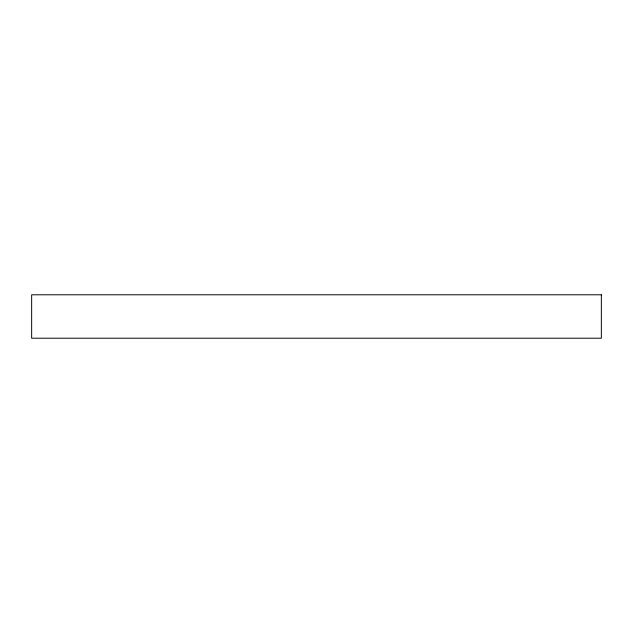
<?xml version="1.0" encoding="UTF-8"?>
<svg xmlns="http://www.w3.org/2000/svg" width="633" height="633" viewBox="0 0 633 633"><rect width="100%" height="100%" fill="white"/><g stroke="black" fill="none" stroke-linecap="round" stroke-linejoin="round"><path stroke-width="0.95" d="M601.35 294.796L31.65 294.796L31.65 338.204L601.35 338.204L601.35 294.796"/></g></svg>
